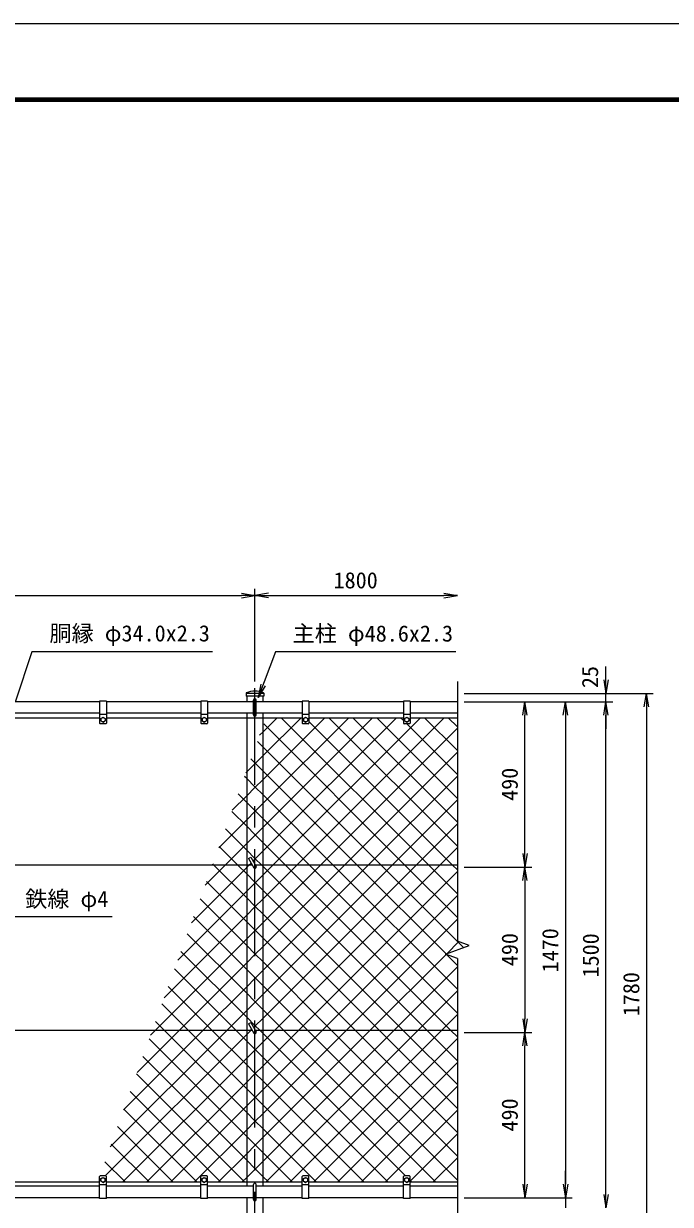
# Model space of a CAD drawing. Units: millimetres, scale not verified. Extents: x -4200 to 4200, y -2970 to 2970.
# Drawn here: x -2270 to -354, y -529 to 2970 of the extents above; entities that cross this region are included whole.
import ezdxf
from ezdxf.enums import TextEntityAlignment as Align

# ---------------------------------------------------------------- set-up
doc = ezdxf.new("R2010")
doc.units = ezdxf.units.MM
doc.header["$LTSCALE"] = 10
doc.linetypes.add('USER1', pattern=[50.8, 31.75, -6.35, 6.35, -6.35])
for name, color, linetype, lineweight in [('0-0_D-STR1', 1, 'Continuous', 25), ('0-2_D-STR3', 3, 'Continuous', 13), ('0-3_D-STR2', 7, 'Continuous', 13), ('0-4_D-BMK', 2, 'USER1', 13), ('0-5_D-STR-DIM', 7, 'Continuous', 13), ('0-A_D-STR-TXT', 7, 'Continuous', 13), ('0-C_D-TTL', 7, 'Continuous', 25)]:
    doc.layers.add(name, color=color, linetype=linetype, lineweight=lineweight)
doc.layers.add('0-6_0', color=7, linetype='Continuous')
doc.styles.add('ＭＳ ゴシック', font='')
doc.styles.get('ＭＳ ゴシック').set_extended_font_data('MS Gothic')

# ---------------------------------------------------------------- blocks, each defined once
blk = doc.blocks.new('_Open')
at = {"layer": '0-6_0'}
blk.add_line((-10, 1.667), (0, 0), dxfattribs=at)
blk.add_lwpolyline([(-10, -1.667), (0, 0), (-10, 0)], dxfattribs=at)

msp = doc.modelspace()

# ---------------------------------------------------------------- linework, layer by layer
at = {"layer": '0-0_D-STR1'}
for p, q in [((-1610.75, 985.56), (-1610.75, 977.23)), ((-1558.55, 985.23), (-1610.75, 985.23)), ((-1558.55, 985.56), (-1558.55, 977.23)), ((-2044.65, 960.23), (-2324.65, 960.23)), ((-1744.65, 960.23), (-2024.65, 960.23)), ((-1588.65, 960.23), (-1724.65, 960.23)), ((-1558.55, 977.23), (-1610.75, 977.23)), ((-1608.95, 977.23), (-1608.95, 960.23)), ((-1444.65, 960.23), (-1580.65, 960.23)), ((-1560.35, 960.23), (-1560.35, 977.23)), ((-1144.65, 960.23), (-1424.65, 960.23)), ((-984.65, 960.23), (-1124.65, 960.23)), ((-2044.65, 926.23), (-2324.65, 926.23)), ((-1744.65, 926.23), (-2024.65, 926.23)), ((-1588.65, 926.23), (-1724.65, 926.23)), ((-1608.95, 926.23), (-1608.95, -475.77)), ((-1444.65, 926.23), (-1580.65, 926.23)), ((-1560.35, -475.77), (-1560.35, 926.23)), ((-1144.65, 926.23), (-1424.65, 926.23)), ((-984.65, 926.23), (-1124.65, 926.23)), ((-2044.65, -475.77), (-2324.65, -475.77)), ((-1744.65, -475.77), (-2024.65, -475.77)), ((-1588.65, -475.77), (-1724.65, -475.77)), ((-1444.65, -475.77), (-1580.65, -475.77)), ((-1144.65, -475.77), (-1424.65, -475.77)), ((-984.65, -475.77), (-1124.65, -475.77)), ((-2044.65, -509.77), (-2324.65, -509.77)), ((-1744.65, -509.77), (-2024.65, -509.77)), ((-1588.65, -509.77), (-1724.65, -509.77)), ((-1444.65, -509.77), (-1580.65, -509.77)), ((-1144.65, -509.77), (-1424.65, -509.77)), ((-984.65, -509.77), (-1124.65, -509.77))]:
    msp.add_line(p, q, dxfattribs=at)
msp.add_lwpolyline([(-1608.95, -509.77), (-1608.95, -794.77), (-1560.35, -794.77), (-1560.35, -509.77)], dxfattribs=at)
for centre, radius, start, end in [((-1609.75, 985.56), 1, 122.29827, 180), ((-1584.65, 932.89), 59.34, 64.40505, 115.59495), ((-1559.55, 985.56), 1, 0, 57.70173)]:
    msp.add_arc(centre, radius, start, end, dxfattribs=at)
at = {"layer": '0-2_D-STR3'}
for p, q in [((-2044.65, 962.23), (-2044.65, 897.23)), ((-2024.65, 962.23), (-2044.65, 962.23)), ((-2024.65, 962.23), (-2024.65, 897.23)), ((-1744.65, 962.23), (-1744.65, 897.23)), ((-1724.65, 962.23), (-1744.65, 962.23)), ((-1724.65, 962.23), (-1724.65, 897.23)), ((-1588.65, 921.23), (-1588.65, 965.23)), ((-1580.65, 921.23), (-1580.65, 965.23)), ((-1444.65, 962.23), (-1444.65, 897.23)), ((-1424.65, 962.23), (-1444.65, 962.23)), ((-1424.65, 962.23), (-1424.65, 897.23)), ((-1144.65, 962.23), (-1144.65, 897.23)), ((-1124.65, 962.23), (-1144.65, 962.23)), ((-1124.65, 962.23), (-1124.65, 897.23)), ((-2324.65, 913.23), (-2044.65, 913.23)), ((-2024.65, 922.23), (-2044.65, 922.23)), ((-2041.15, 910.97), (-2034.65, 914.73)), ((-2041.15, 910.97), (-2041.15, 903.48)), ((-2034.65, 914.73), (-2028.15, 910.97)), ((-2028.15, 910.97), (-2028.15, 903.48)), ((-2024.65, 913.23), (-1744.65, 913.23)), ((-1724.65, 922.23), (-1744.65, 922.23)), ((-1741.15, 910.97), (-1734.65, 914.73)), ((-1741.15, 910.97), (-1741.15, 903.48)), ((-1734.65, 914.73), (-1728.15, 910.97)), ((-1728.15, 910.97), (-1728.15, 903.48)), ((-1724.65, 913.23), (-1444.65, 913.23)), ((-1424.65, 922.23), (-1444.65, 922.23)), ((-1441.15, 910.97), (-1434.65, 914.73)), ((-1441.15, 910.97), (-1441.15, 903.48)), ((-1434.65, 914.73), (-1428.15, 910.97)), ((-1428.15, 910.97), (-1428.15, 903.48)), ((-1424.65, 913.23), (-1144.65, 913.23)), ((-1124.65, 922.23), (-1144.65, 922.23)), ((-1141.15, 910.97), (-1134.65, 914.73)), ((-1141.15, 910.97), (-1141.15, 903.48)), ((-1134.65, 914.73), (-1128.15, 910.97)), ((-1128.15, 910.97), (-1128.15, 903.48)), ((-1124.65, 913.23), (-984.65, 913.23)), ((-2026.65, 895.23), (-2042.65, 895.23)), ((-1726.65, 895.23), (-1742.65, 895.23)), ((-1426.65, 895.23), (-1442.65, 895.23)), ((-1126.65, 895.23), (-1142.65, 895.23)), ((-1604.05, 495.82), (-1597.12, 499.82)), ((-1604.05, 495.82), (-1588.12, 468.23)), ((-1597.12, 499.82), (-1581.19, 472.23)), ((-1592.74, 476.23), (-3383.5, 476.23)), ((-984.65, 476.23), (-1583.5, 476.23)), ((-1604.05, 5.82), (-1597.12, 9.82)), ((-1604.05, 5.82), (-1588.12, -21.77)), ((-1597.12, 9.82), (-1581.19, -17.77)), ((-1592.74, -13.77), (-3383.5, -13.77)), ((-984.65, -13.77), (-1583.5, -13.77)), ((-2044.65, -511.77), (-2044.65, -446.77)), ((-2026.65, -444.77), (-2042.65, -444.77)), ((-2041.15, -460.52), (-2041.15, -453.03)), ((-2028.15, -460.52), (-2028.15, -453.03)), ((-2024.65, -511.77), (-2024.65, -446.77)), ((-1744.65, -511.77), (-1744.65, -446.77)), ((-1726.65, -444.77), (-1742.65, -444.77)), ((-1741.15, -460.52), (-1741.15, -453.03)), ((-1728.15, -460.52), (-1728.15, -453.03)), ((-1724.65, -511.77), (-1724.65, -446.77)), ((-1444.65, -511.77), (-1444.65, -446.77)), ((-1426.65, -444.77), (-1442.65, -444.77)), ((-1441.15, -460.52), (-1441.15, -453.03)), ((-1428.15, -460.52), (-1428.15, -453.03)), ((-1424.65, -511.77), (-1424.65, -446.77)), ((-1144.65, -511.77), (-1144.65, -446.77)), ((-1126.65, -444.77), (-1142.65, -444.77)), ((-1141.15, -460.52), (-1141.15, -453.03)), ((-1128.15, -460.52), (-1128.15, -453.03)), ((-1124.65, -511.77), (-1124.65, -446.77)), ((-2324.65, -462.77), (-2044.65, -462.77)), ((-2024.65, -471.77), (-2044.65, -471.77)), ((-2041.15, -460.52), (-2034.65, -464.27)), ((-2034.65, -464.27), (-2028.15, -460.52)), ((-2024.65, -462.77), (-1744.65, -462.77)), ((-1724.65, -471.77), (-1744.65, -471.77)), ((-1741.15, -460.52), (-1734.65, -464.27)), ((-1734.65, -464.27), (-1728.15, -460.52)), ((-1724.65, -462.77), (-1444.65, -462.77)), ((-1588.65, -514.77), (-1588.65, -470.77)), ((-1580.65, -514.77), (-1580.65, -470.77)), ((-1424.65, -471.77), (-1444.65, -471.77)), ((-1441.15, -460.52), (-1434.65, -464.27)), ((-1434.65, -464.27), (-1428.15, -460.52)), ((-1424.65, -462.77), (-1144.65, -462.77)), ((-1124.65, -471.77), (-1144.65, -471.77)), ((-1141.15, -460.52), (-1134.65, -464.27)), ((-1134.65, -464.27), (-1128.15, -460.52)), ((-1124.65, -462.77), (-984.65, -462.77)), ((-2024.65, -511.77), (-2044.65, -511.77)), ((-1724.65, -511.77), (-1744.65, -511.77)), ((-1424.65, -511.77), (-1444.65, -511.77)), ((-1124.65, -511.77), (-1144.65, -511.77))]:
    msp.add_line(p, q, dxfattribs=at)
for points in [[(-2041.15, 903.48), (-2034.65, 899.73), (-2028.15, 903.48)], [(-1741.15, 903.48), (-1734.65, 899.73), (-1728.15, 903.48)], [(-1441.15, 903.48), (-1434.65, 899.73), (-1428.15, 903.48)], [(-1141.15, 903.48), (-1134.65, 899.73), (-1128.15, 903.48)], [(-2041.15, -453.03), (-2034.65, -449.27), (-2028.15, -453.03)], [(-1741.15, -453.03), (-1734.65, -449.27), (-1728.15, -453.03)], [(-1441.15, -453.03), (-1434.65, -449.27), (-1428.15, -453.03)], [(-1141.15, -453.03), (-1134.65, -449.27), (-1128.15, -453.03)]]:
    msp.add_lwpolyline(points, dxfattribs=at)
for centre in [(-2034.65, 907.23), (-1734.65, 907.23), (-1434.65, 907.23), (-1134.65, 907.23), (-2034.65, -456.77), (-1734.65, -456.77), (-1434.65, -456.77), (-1134.65, -456.77)]:
    msp.add_circle(centre, 6.49, dxfattribs=at)
for centre, radius, start, end in [((-1584.65, 965.23), 4, 0, 180), ((-1584.65, 921.23), 4, 180, 0), ((-2042.65, 897.23), 2, 180, 270), ((-2026.65, 897.23), 2, 270, 0), ((-1742.65, 897.23), 2, 180, 270), ((-1726.65, 897.23), 2, 270, 0), ((-1442.65, 897.23), 2, 180, 270), ((-1426.65, 897.23), 2, 270, 0), ((-1142.65, 897.23), 2, 180, 270), ((-1126.65, 897.23), 2, 270, 0), ((-1584.65, 470.23), 4, 210, 30), ((-1584.65, -19.77), 4, 210, 30), ((-2042.65, -446.77), 2, 90, 180), ((-2026.65, -446.77), 2, 0, 90), ((-1742.65, -446.77), 2, 90, 180), ((-1726.65, -446.77), 2, 0, 90), ((-1442.65, -446.77), 2, 90, 180), ((-1426.65, -446.77), 2, 0, 90), ((-1142.65, -446.77), 2, 90, 180), ((-1126.65, -446.77), 2, 0, 90), ((-1584.65, -470.77), 4, 0, 180), ((-1584.65, -514.77), 4, 180, 0)]:
    msp.add_arc(centre, radius, start, end, dxfattribs=at)
at = {"layer": '0-3_D-STR2'}
for p, q in [((-1560.35, 730.21), (-1377.34, 913.23)), ((-1560.35, 659.5), (-1306.63, 913.23)), ((-1531.5, 476.23), (-1094.5, 913.23)), ((-1460.79, 476.23), (-1023.79, 913.23)), ((-984.65, 532.72), (-1365.17, 913.23)), ((-984.65, 603.43), (-1294.45, 913.23)), ((-984.65, 674.14), (-1223.74, 913.23)), ((-1144.65, 904.85), (-1153.03, 913.23)), ((-984.65, 815.56), (-1082.32, 913.23)), ((-984.65, 886.27), (-1011.61, 913.23)), ((-1390.08, 476.23), (-984.65, 881.65)), ((-984.65, 744.85), (-1135.03, 895.23)), ((-1319.37, 476.23), (-984.65, 810.94)), ((-1608.95, 732.75), (-1615.18, 738.98)), ((-1248.65, 476.23), (-984.65, 740.23)), ((-1584.65, 708.45), (-1608.95, 732.75)), ((-1608.95, 681.61), (-1584.65, 705.91)), ((-1584.65, 705.91), (-1560.35, 730.21)), ((-1560.35, 684.15), (-1584.65, 708.45)), ((-1651.57, 638.99), (-1608.95, 681.61)), ((-1608.95, 662.04), (-1634.05, 687.14)), ((-1352.43, 476.23), (-1560.35, 684.15)), ((-1177.94, 476.23), (-984.65, 669.52)), ((-1584.65, 637.74), (-1608.95, 662.04)), ((-1608.95, 610.9), (-1584.65, 635.2)), ((-1584.65, 635.2), (-1560.35, 659.5)), ((-1560.35, 613.44), (-1584.65, 637.74)), ((-1692.04, 527.82), (-1608.95, 610.9)), ((-1423.14, 476.23), (-1560.35, 613.44)), ((-1635.27, 476.23), (-1690.66, 531.61)), ((-1705.98, 476.23), (-1709.53, 479.77)), ((-1608.95, 379.2), (-1705.98, 476.23)), ((-1608.95, 449.91), (-1635.27, 476.23)), ((-1560.35, 447.37), (-1531.5, 476.23)), ((-1560.35, 376.66), (-1460.79, 476.23)), ((-1560.35, 305.95), (-1390.08, 476.23)), ((-1560.35, 235.24), (-1319.37, 476.23)), ((-1560.35, 164.53), (-1248.65, 476.23)), ((-1560.35, 93.82), (-1177.94, 476.23)), ((-1455.81, -13.77), (-984.65, 457.38)), ((-984.65, 37.74), (-1423.14, 476.23)), ((-984.65, 108.45), (-1352.43, 476.23)), ((-1608.95, 308.49), (-1728.39, 427.93)), ((-1584.65, 425.61), (-1608.95, 449.91)), ((-1608.95, 398.77), (-1584.65, 423.07)), ((-1584.65, 423.07), (-1560.35, 447.37)), ((-1560.35, 401.31), (-1584.65, 425.61)), ((-1813.43, 194.29), (-1608.95, 398.77)), ((-1145.27, -13.77), (-1560.35, 401.31)), ((-1385.1, -13.77), (-984.65, 386.67)), ((-1608.95, 237.78), (-1747.26, 376.09)), ((-1584.65, 354.9), (-1608.95, 379.2)), ((-1608.95, 328.06), (-1584.65, 352.36)), ((-1584.65, 352.36), (-1560.35, 376.66)), ((-1560.35, 330.6), (-1584.65, 354.9)), ((-1853.9, 83.12), (-1608.95, 328.06)), ((-1608.95, 167.07), (-1766.13, 324.24)), ((-1215.98, -13.77), (-1560.35, 330.6)), ((-1314.39, -13.77), (-984.65, 315.96)), ((-1584.65, 284.19), (-1608.95, 308.49)), ((-1608.95, 257.35), (-1584.65, 281.65)), ((-1584.65, 281.65), (-1560.35, 305.95)), ((-1560.35, 259.89), (-1584.65, 284.19)), ((-1880.08, -13.77), (-1608.95, 257.35)), ((-1286.69, -13.77), (-1560.35, 259.89)), ((-1016.14, 213.77), (-980.53, 249.38)), ((-1584.65, 213.48), (-1608.95, 237.78)), ((-1608.95, 186.64), (-1584.65, 210.94)), ((-1584.65, 210.94), (-1560.35, 235.24)), ((-1560.35, 189.18), (-1584.65, 213.48)), ((-984.65, 179.16), (-1016.75, 211.26)), ((-1809.37, -13.77), (-1608.95, 186.64)), ((-1357.4, -13.77), (-1560.35, 189.18)), ((-1640.25, -13.77), (-1822.74, 168.72)), ((-1584.65, 142.77), (-1608.95, 167.07)), ((-1608.95, 115.93), (-1584.65, 140.23)), ((-1584.65, 140.23), (-1560.35, 164.53)), ((-1560.35, 118.47), (-1584.65, 142.77)), ((-1710.96, -13.77), (-1841.61, 116.88)), ((-1738.65, -13.77), (-1608.95, 115.93)), ((-1428.11, -13.77), (-1560.35, 118.47)), ((-1584.65, 69.52), (-1560.35, 93.82)), ((-1102.26, -13.77), (-984.65, 103.83)), ((-1781.67, -13.77), (-1860.48, 65.04)), ((-1667.94, -13.77), (-1608.95, 45.22)), ((-1608.95, 45.22), (-1584.65, 69.52)), ((-1852.38, -13.77), (-1879.35, 13.19)), ((-1031.55, -13.77), (-984.65, 33.12)), ((-2013.27, -359.1), (-1667.94, -13.77)), ((-1973.6, -248.72), (-1738.65, -13.77)), ((-1933.93, -138.34), (-1809.37, -13.77)), ((-1894.26, -27.96), (-1880.08, -13.77)), ((-1608.95, -257.2), (-1852.38, -13.77)), ((-1608.95, -186.49), (-1781.67, -13.77)), ((-1608.95, -115.78), (-1710.96, -13.77)), ((-1608.95, -45.07), (-1640.25, -13.77)), ((-1560.35, -118.32), (-1455.81, -13.77)), ((-1560.35, -189.03), (-1385.1, -13.77)), ((-1560.35, -259.74), (-1314.39, -13.77)), ((-1551.26, -462.77), (-1102.26, -13.77)), ((-1480.55, -462.77), (-1031.55, -13.77)), ((-984.65, -457.23), (-1428.11, -13.77)), ((-984.65, -386.52), (-1357.4, -13.77)), ((-984.65, -315.81), (-1286.69, -13.77)), ((-984.65, -245.1), (-1215.98, -13.77)), ((-984.65, -174.39), (-1145.27, -13.77)), ((-1608.95, -327.91), (-1898.13, -38.73)), ((-1584.65, -69.37), (-1608.95, -45.07)), ((-1560.35, -93.67), (-1584.65, -69.37)), ((-1409.84, -462.77), (-984.65, -37.59)), ((-1608.95, -398.62), (-1916.83, -90.75)), ((-1191.25, -462.77), (-1560.35, -93.67)), ((-1584.65, -140.08), (-1608.95, -115.78)), ((-1584.65, -142.62), (-1560.35, -118.32)), ((-1339.13, -462.77), (-984.65, -108.3)), ((-1615.51, -462.77), (-1935.52, -142.76)), ((-1904.81, -462.77), (-1608.95, -166.92)), ((-1608.95, -166.92), (-1584.65, -142.62)), ((-1560.35, -164.38), (-1584.65, -140.08)), ((-1261.96, -462.77), (-1560.35, -164.38)), ((-1686.22, -462.77), (-1954.21, -194.78)), ((-1584.65, -210.79), (-1608.95, -186.49)), ((-1584.65, -213.33), (-1560.35, -189.03)), ((-1268.42, -462.77), (-984.65, -179.01)), ((-1834.1, -462.77), (-1608.95, -237.63)), ((-1608.95, -237.63), (-1584.65, -213.33)), ((-1560.35, -235.09), (-1584.65, -210.79)), ((-1332.67, -462.77), (-1560.35, -235.09)), ((-1756.93, -462.77), (-1972.91, -246.8)), ((-1584.65, -281.5), (-1608.95, -257.2)), ((-1584.65, -284.04), (-1560.35, -259.74)), ((-1197.7, -462.77), (-984.65, -249.72)), ((-1827.64, -462.77), (-1991.6, -298.81)), ((-1763.39, -462.77), (-1608.95, -308.34)), ((-1608.95, -308.34), (-1584.65, -284.04)), ((-1560.35, -305.8), (-1584.65, -281.5)), ((-1403.38, -462.77), (-1560.35, -305.8)), ((-1584.65, -352.21), (-1608.95, -327.91)), ((-1124.65, -460.43), (-984.65, -320.43)), ((-1898.35, -462.77), (-2010.3, -350.83)), ((-1560.35, -376.51), (-1584.65, -352.21)), ((-1474.09, -462.77), (-1560.35, -376.51)), ((-1969.06, -462.77), (-2028.99, -402.85)), ((-1584.65, -422.92), (-1608.95, -398.62)), ((-1056.28, -462.77), (-984.65, -391.14)), ((-1560.35, -447.22), (-1584.65, -422.92)), ((-1544.8, -462.77), (-1560.35, -447.22)), ((-1120.54, -462.77), (-1124.65, -458.66)), ((-985.57, -462.77), (-984.65, -461.85))]:
    msp.add_line(p, q, dxfattribs=at)
for points in [[(-1732.5, 416.64), (-1672.92, 476.23), (-1608.95, 540.19), (-1584.65, 564.49), (-1560.35, 588.79), (-1235.92, 913.23)], [(-1611.11, 750.17), (-1608.95, 752.32), (-1584.65, 776.62), (-1560.35, 800.92), (-1448.05, 913.23)], [(-1590.35, 488.09), (-1584.65, 493.78), (-1560.35, 518.08), (-1165.21, 913.23)], [(-1570.64, 861.34), (-1560.35, 871.63), (-1518.76, 913.23)], [(-984.65, 391.29), (-1069.59, 476.23), (-1506.59, 913.23)], [(-984.65, 320.58), (-1140.3, 476.23), (-1558.58, 894.5)], [(-984.65, 462), (-998.88, 476.23), (-1424.65, 902)], [(-966.58, 231.8), (-1211.01, 476.23), (-1560.35, 825.57), (-1577.44, 842.66)], [(-1018.43, 212.93), (-1281.72, 476.23), (-1560.35, 754.86), (-1584.65, 779.16), (-1596.31, 790.82)], [(-984.65, -32.97), (-1003.85, -13.77), (-1493.85, 476.23), (-1560.35, 542.73), (-1584.65, 567.03), (-1608.95, 591.33), (-1652.92, 635.3)], [(-1588.53, -5.07), (-1584.65, -1.19), (-1560.35, 23.11), (-1107.23, 476.23), (-984.65, 598.81)], [(-984.65, -103.68), (-1074.56, -13.77), (-1560.35, 472.02), (-1564.56, 476.23), (-1584.65, 496.32), (-1608.95, 520.62), (-1671.79, 583.45)], [(-1975.52, -462.77), (-1608.95, -96.21), (-1584.65, -71.91), (-1560.35, -47.61), (-1526.52, -13.77), (-1036.52, 476.23), (-984.65, 528.09)], [(-1772.97, 305.47), (-1608.95, 469.48), (-1602.21, 476.23), (-1596.2, 482.23)], [(-1049.83, -462.77), (-1498.83, -13.77), (-1560.35, 47.76), (-1584.65, 72.06), (-1608.95, 96.36), (-1785, 272.4)], [(-1138.54, -444.77), (-1560.35, -22.96), (-1569.54, -13.77), (-1584.65, 1.34), (-1608.95, 25.64), (-1803.87, 220.56)], [(-1692.68, -462.77), (-1608.95, -379.05), (-1584.65, -354.75), (-1560.35, -330.45), (-1243.68, -13.77), (-1018.14, 211.76)], [(-1621.97, -462.77), (-1608.95, -449.76), (-1584.65, -425.46), (-1560.35, -401.16), (-1172.97, -13.77), (-984.65, 174.54)], [(-2028.23, -444.77), (-1608.95, -25.49), (-1597.23, -13.77), (-1594.38, -10.92)]]:
    msp.add_lwpolyline(points, dxfattribs=at)
at = {"layer": '0-4_D-BMK'}
msp.add_line((-1584.65, -809.77), (-1584.65, 1000.23), dxfattribs=at)
at = {"layer": '0-5_D-STR-DIM'}
for p, q in [((-1584.65, 1020.23), (-1584.65, 1295.23)), ((-1584.65, 1020.23), (-1584.65, 1295.23)), ((-3344.65, 1275.23), (-1624.65, 1275.23)), ((-1544.65, 1275.23), (-1024.65, 1275.23)), ((-544.65, 1025.23), (-544.65, 1065.23)), ((-984.65, 1020.23), (-984.65, 250.88)), ((-964.65, 985.23), (-404.65, 985.23)), ((-964.65, 985.23), (-524.65, 985.23)), ((-544.65, 960.23), (-544.65, 985.23)), ((-964.65, 960.23), (-644.65, 960.23)), ((-964.65, 960.23), (-524.65, 960.23)), ((-964.65, 960.23), (-524.65, 960.23)), ((-964.65, 960.23), (-764.65, 960.23)), ((-424.65, 945.23), (-424.65, -754.77)), ((-784.65, 510.23), (-784.65, 920.23)), ((-664.65, 920.23), (-664.65, -469.77)), ((-544.65, -499.77), (-544.65, 920.23)), ((-544.65, 920.23), (-544.65, 880.23)), ((-964.65, 470.23), (-764.65, 470.23)), ((-964.65, 470.23), (-764.65, 470.23)), ((-784.65, 430.23), (-784.65, 20.23)), ((-949.42, 238.05), (-984.65, 250.88)), ((-1019.89, 212.4), (-949.42, 238.05)), ((-984.65, 199.58), (-1019.89, 212.4)), ((-984.65, 199.58), (-984.65, -629.77)), ((-964.65, -19.77), (-764.65, -19.77)), ((-964.65, -19.77), (-764.65, -19.77)), ((-784.65, -469.77), (-784.65, -59.77)), ((-664.65, -469.77), (-664.65, -429.77)), ((-964.65, -509.77), (-644.65, -509.77)), ((-964.65, -509.77), (-644.65, -509.77)), ((-964.65, -509.77), (-764.65, -509.77)), ((-664.65, -509.77), (-664.65, -539.77))]:
    msp.add_line(p, q, dxfattribs=at)
at = {"layer": '0-A_D-STR-TXT'}
for points in [[(-1709.99, 1108.48), (-2245.94, 1108.48), (-2294.03, 962.13)], [(-989.26, 1108.23), (-1523.94, 1108.23), (-1573.97, 974.67)], [(-2007.7, 322.6), (-2319.03, 322.6), (-2367.13, 474.32)]]:
    msp.add_lwpolyline(points, dxfattribs=at)
at = {"layer": '0-C_D-TTL', "color": 2}
msp.add_lwpolyline([(-4199.68, 2970.23), (4200.32, 2970.23), (4200.32, -2969.77), (-4199.68, -2969.77)], close=True, dxfattribs=at)
at = {"layer": '0-C_D-TTL'}
for points in [[(-3929.68, 2750.23), (3930.32, 2750.23), (3930.32, -2749.77), (-3929.68, -2749.77)], [(-3927.18, 2747.73), (3927.82, 2747.73), (3927.82, -2747.27), (-3927.18, -2747.27)], [(-3924.68, 2745.23), (3925.32, 2745.23), (3925.32, -2744.77), (-3924.68, -2744.77)], [(-3922.18, 2742.73), (3922.82, 2742.73), (3922.82, -2742.27), (-3922.18, -2742.27)], [(-3919.68, 2740.23), (3920.32, 2740.23), (3920.32, -2739.77), (-3919.68, -2739.77)]]:
    msp.add_lwpolyline(points, close=True, dxfattribs=at)

# ---------------------------------------------------------------- block references
at = {"layer": '0-5_D-STR-DIM', "xscale": 4, "yscale": 4}
for p in [(-1584.65, 1275.23), (-984.65, 1275.23)]:
    msp.add_blockref('_Open', p, dxfattribs=at)
for p, rotation in [((-1584.65, 1275.23), 180), ((-544.65, 985.23), 270), ((-424.65, 985.23), 90), ((-784.65, 960.23), 90), ((-664.65, 960.23), 90), ((-544.65, 960.23), 90), ((-544.65, 960.23), 90), ((-784.65, 470.23), 270), ((-784.65, 470.23), 90), ((-784.65, -19.77), 270), ((-784.65, -19.77), 90), ((-784.65, -509.77), 270), ((-664.65, -509.77), 270), ((-664.65, -509.77), 270), ((-544.65, -539.77), 270)]:
    msp.add_blockref('_Open', p, dxfattribs=dict(at, rotation=rotation))
at = {"layer": '0-A_D-STR-TXT', "xscale": 4, "yscale": 4, "rotation": 249.46512}
msp.add_blockref('_Open', (-1574.67, 972.8), dxfattribs=at)

# ---------------------------------------------------------------- texts
at = {"layer": '0-5_D-STR-DIM', "style": 'ＭＳ ゴシック'}
msp.add_text('1800', height=48.09, dxfattribs=at).set_placement((-1351.55, 1281.97), align=Align.BOTTOM_LEFT)
for s, p in [('25', (-553.38, 1000.87)), ('490', (-791.4, 666.73)), ('1470', (-671.4, 158.33)), ('490', (-791.4, 176.73)), ('1500', (-551.4, 143.33)), ('1780', (-431.4, 28.33)), ('490', (-791.4, -313.27))]:
    msp.add_text(s, height=48.09, rotation=90, dxfattribs=at).set_placement(p, align=Align.BOTTOM_LEFT)
at = {"layer": '0-A_D-STR-TXT', "style": 'ＭＳ ゴシック'}
for s, p in [('胴縁 φ34.0x2.3', (-2193.49, 1124.75)), ('主柱 φ48.6x2.3', (-1473.02, 1124.24)), ('鉄線 φ4', (-2265.32, 337.47))]:
    msp.add_text(s, height=48.09, dxfattribs=at).set_placement(p, align=Align.BOTTOM_LEFT)

doc.saveas('drawing.dxf')
